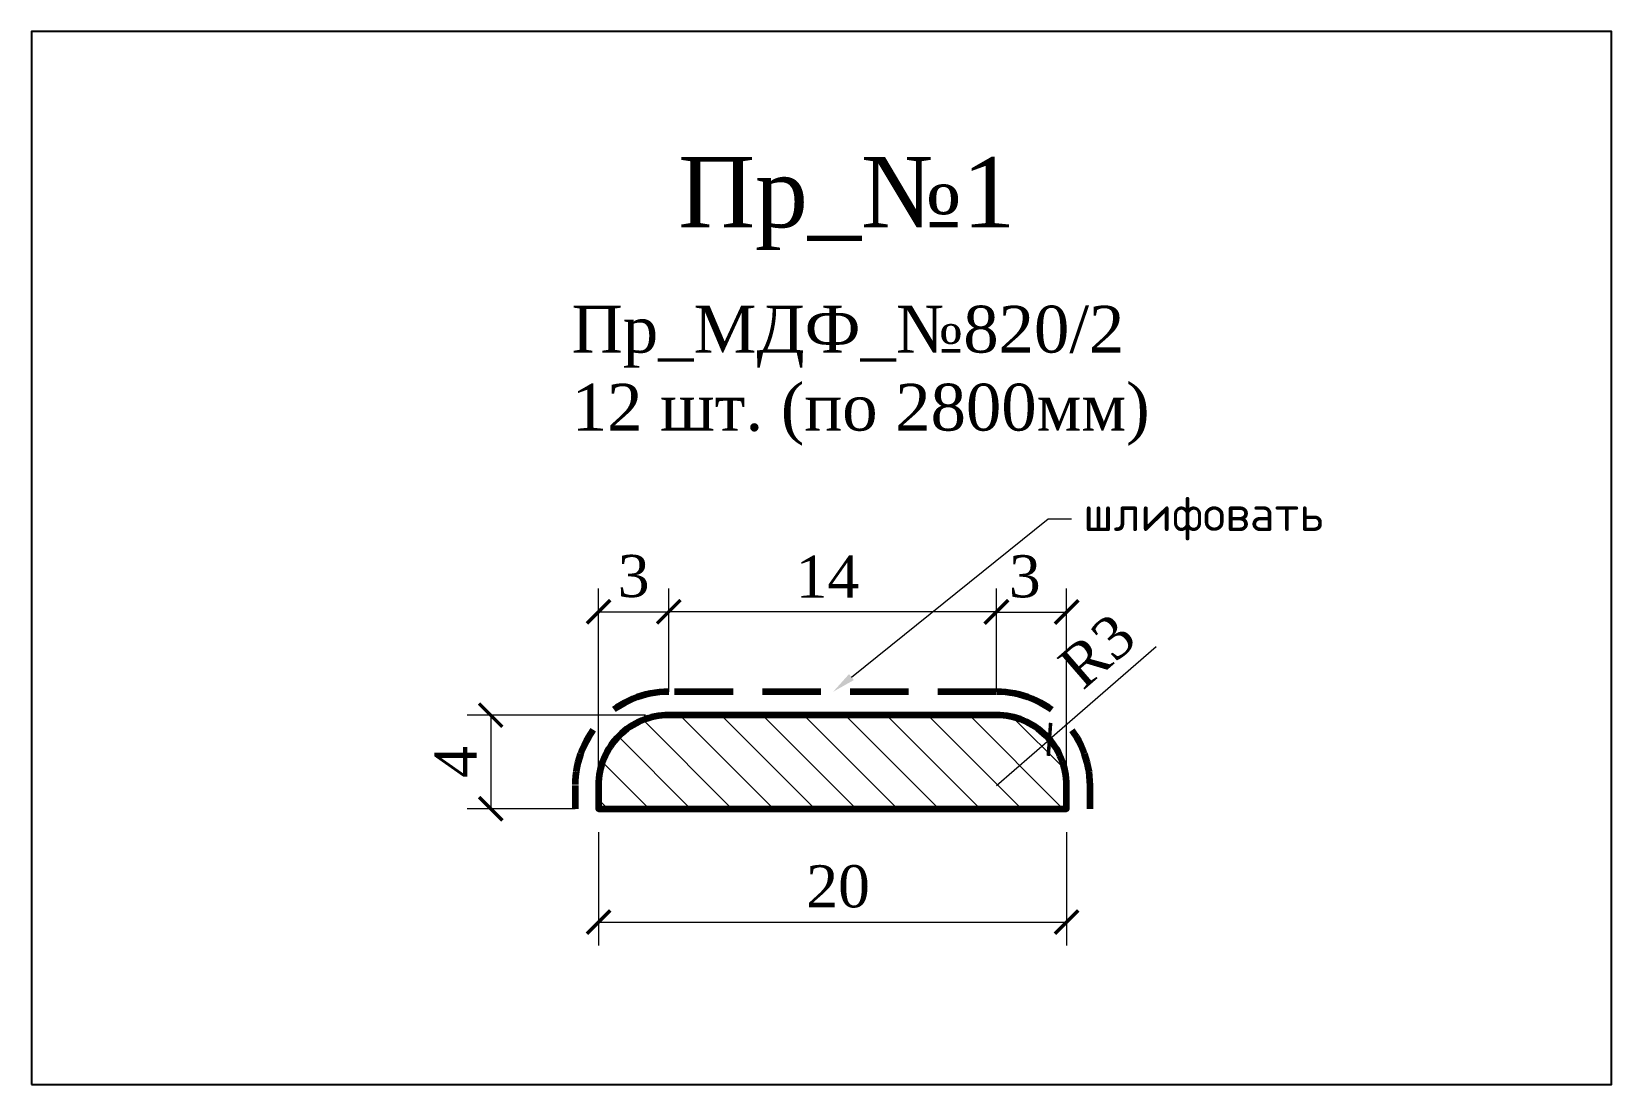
# Model space of a CAD drawing. Header units: millimetres. Extents: x 305205.4 to 305272.9, y -92336.9 to -92291.9.
import ezdxf
from ezdxf import colors
from ezdxf.entities.mleader import LeaderData, LeaderLine
from ezdxf.math import Vec2, Vec3

# ---------------------------------------------------------------- set-up
doc = ezdxf.new("R2010")
doc.units = ezdxf.units.MM
doc.header["$MEASUREMENT"] = 0
doc.linetypes.add('HIDDEN', pattern=[0.375, 0.25, -0.125])
doc.layers.add('Outside panel', color=7, linetype='Continuous', lineweight=18, true_color=0x7f5e57)
for name, color, linetype, lineweight in [('линия 15', 7, 'Continuous', 15), ('линия 50', 1, 'Continuous', 211), ('служебный слой РАЗМЕРЫ', 7, 'Continuous', 9)]:
    doc.layers.add(name, color=color, linetype=linetype, lineweight=lineweight)
doc.layers.add('размеры в модели', color=7, linetype='Continuous')
doc.styles.add('ELECT', font='times.ttf')
doc.styles.get("Standard").update_dxf_attribs({"font": 'times.ttf'})
doc.styles.add('ЕСКД профили текст', font='isocpeur.ttf')
doc.dimstyles.new('M_1', dxfattribs={"dimtxt": 1.8, "dimasz": 1, "dimexe": 1, "dimexo": 1, "dimgap": 0.6, "dimtad": 1, "dimdec": 0, "dimdsep": 46, "dimtxsty": 'Standard', "dimblk": 'ARCHTICK', "dimcen": -5, "dimclrd": 7, "dimclre": 7, "dimclrt": 7, "dimadec": 0, "dimazin": 0, "dimtfac": 1, "dimtdec": 0, "dimtmove": 0, "dimatfit": 3, "dimfxl": 1, "dimtolj": 1, "dimtzin": 0, "dimlwd": 5, "dimlwe": 5, "dimarcsym": 0})

# ---------------------------------------------------------------- blocks, each defined once
blk = doc.blocks.new('_ArchTick')
at = {"color": 0, "linetype": 'ByBlock', "const_width": 0.15}
blk.add_lwpolyline([(-0.5, -0.5), (0.5, 0.5)], dxfattribs=at)
blk = doc.blocks.new('*D7')
at = {"layer": 'Defpoints', "color": 0, "ltscale": 1000, "transparency": 16777216}
for p in [(305249.606, -92316.683), (305246.606, -92321.092), (305249.606, -92325.092)]:
    blk.add_point(p, dxfattribs=at)
at = {"layer": 'линия 15', "color": 7, "lineweight": 5, "ltscale": 1000, "transparency": 16777216}
for p, q in [((305246.606, -92320.092), (305246.606, -92315.683)), ((305249.606, -92324.092), (305249.606, -92315.683)), ((305246.606, -92316.683), (305249.606, -92316.683))]:
    blk.add_line(p, q, dxfattribs=at)
at = {"layer": 'линия 15', "color": 7, "lineweight": 5, "ltscale": 1000, "transparency": 16777216, "rotation": 180}
blk.add_blockref('_ArchTick', (305246.606, -92316.683), dxfattribs=at)
at = {"layer": 'линия 15', "color": 7, "lineweight": 5, "ltscale": 1000, "transparency": 16777216}
blk.add_blockref('_ArchTick', (305249.606, -92316.683), dxfattribs=at)
at = {"layer": 'линия 15', "color": 7, "ltscale": 1000, "transparency": 16777216, "insert": (305247.818, -92315.168), "char_height": 1.8, "attachment_point": 5}
blk.add_mtext('\\A1;3', dxfattribs=at)
blk = doc.blocks.new('*D6')
at = {"layer": 'Defpoints', "color": 0, "ltscale": 1000, "transparency": 16777216}
for p in [(305232.606, -92316.671), (305232.606, -92321.092), (305229.606, -92325.092)]:
    blk.add_point(p, dxfattribs=at)
at = {"layer": 'линия 15', "color": 7, "lineweight": 5, "ltscale": 1000, "transparency": 16777216}
for p, q in [((305229.606, -92324.092), (305229.606, -92315.671)), ((305232.606, -92320.092), (305232.606, -92315.671)), ((305229.606, -92316.671), (305232.606, -92316.671))]:
    blk.add_line(p, q, dxfattribs=at)
at = {"layer": 'линия 15', "color": 7, "lineweight": 5, "ltscale": 1000, "transparency": 16777216, "rotation": 180}
blk.add_blockref('_ArchTick', (305229.606, -92316.671), dxfattribs=at)
at = {"layer": 'линия 15', "color": 7, "lineweight": 5, "ltscale": 1000, "transparency": 16777216}
blk.add_blockref('_ArchTick', (305232.606, -92316.671), dxfattribs=at)
at = {"layer": 'линия 15', "color": 7, "ltscale": 1000, "transparency": 16777216, "insert": (305231.106, -92315.155), "char_height": 1.8, "attachment_point": 5}
blk.add_mtext('\\A1;3', dxfattribs=at)
blk = doc.blocks.new('*D5')
at = {"layer": 'Defpoints', "color": 0, "ltscale": 1000, "transparency": 16777216}
for p in [(305232.606, -92316.671), (305232.606, -92321.092), (305246.606, -92321.092)]:
    blk.add_point(p, dxfattribs=at)
at = {"layer": 'размеры в модели', "color": 7, "lineweight": 5, "ltscale": 1000, "transparency": 16777216}
for p, q in [((305232.606, -92320.092), (305232.606, -92315.671)), ((305246.606, -92320.092), (305246.606, -92315.671)), ((305246.606, -92316.671), (305232.606, -92316.671))]:
    blk.add_line(p, q, dxfattribs=at)
at = {"layer": 'размеры в модели', "color": 7, "lineweight": 5, "ltscale": 1000, "transparency": 16777216, "rotation": 180}
blk.add_blockref('_ArchTick', (305232.606, -92316.671), dxfattribs=at)
at = {"layer": 'размеры в модели', "color": 7, "lineweight": 5, "ltscale": 1000, "transparency": 16777216}
blk.add_blockref('_ArchTick', (305246.606, -92316.671), dxfattribs=at)
at = {"layer": 'размеры в модели', "color": 7, "ltscale": 1000, "transparency": 16777216, "insert": (305239.386, -92315.171), "char_height": 1.8, "attachment_point": 5}
blk.add_mtext('\\A1;14', dxfattribs=at)
blk = doc.blocks.new('*D4')
at = {"layer": 'Defpoints', "color": 0, "ltscale": 1000, "transparency": 16777216}
for p in [(305248.872, -92322.126), (305246.606, -92324.092)]:
    blk.add_point(p, dxfattribs=at)
at = {"layer": 'размеры в модели', "color": 7, "lineweight": 5, "ltscale": 1000, "transparency": 16777216}
for p in [(305253.432, -92318.172), (305246.606, -92324.092)]:
    blk.add_line(p, (305248.872, -92322.126), dxfattribs=at)
at = {"layer": 'размеры в модели', "color": 7, "lineweight": 5, "ltscale": 1000, "transparency": 16777216, "rotation": 220.9308854909262}
blk.add_blockref('_ArchTick', (305248.872, -92322.126), dxfattribs=at)
at = {"layer": 'размеры в модели', "color": 7, "ltscale": 1000, "transparency": 16777216, "insert": (305250.915, -92318.349), "char_height": 1.8, "attachment_point": 5, "rotation": 40.93089}
blk.add_mtext('\\A1;R3', dxfattribs=at)
blk = doc.blocks.new('*D3')
at = {"layer": 'Defpoints', "color": 0, "ltscale": 1000, "transparency": 16777216}
for p in [(305229.606, -92325.092), (305249.606, -92325.092), (305249.606, -92329.936)]:
    blk.add_point(p, dxfattribs=at)
at = {"layer": 'размеры в модели', "color": 7, "lineweight": 5, "ltscale": 1000, "transparency": 16777216}
for p, q in [((305229.606, -92326.092), (305229.606, -92330.936)), ((305249.606, -92326.092), (305249.606, -92330.936)), ((305229.606, -92329.936), (305249.606, -92329.936))]:
    blk.add_line(p, q, dxfattribs=at)
at = {"layer": 'размеры в модели', "color": 7, "lineweight": 5, "ltscale": 1000, "transparency": 16777216, "rotation": 180}
blk.add_blockref('_ArchTick', (305229.606, -92329.936), dxfattribs=at)
at = {"layer": 'размеры в модели', "color": 7, "lineweight": 5, "ltscale": 1000, "transparency": 16777216}
blk.add_blockref('_ArchTick', (305249.606, -92329.936), dxfattribs=at)
at = {"layer": 'размеры в модели', "color": 7, "ltscale": 1000, "transparency": 16777216, "insert": (305239.842, -92328.42), "char_height": 1.8, "attachment_point": 5}
blk.add_mtext('\\A1;20', dxfattribs=at)
blk = doc.blocks.new('*D2')
at = {"layer": 'Defpoints', "color": 0, "ltscale": 1000, "transparency": 16777216}
for p in [(305232.606, -92321.092), (305224.997, -92325.092), (305229.606, -92325.092)]:
    blk.add_point(p, dxfattribs=at)
at = {"layer": 'размеры в модели', "color": 7, "lineweight": 5, "ltscale": 1000, "transparency": 16777216}
for p, q in [((305231.606, -92321.092), (305223.997, -92321.092)), ((305224.997, -92321.092), (305224.997, -92325.092)), ((305228.606, -92325.092), (305223.997, -92325.092))]:
    blk.add_line(p, q, dxfattribs=at)
for p, rotation in [((305224.997, -92321.092), 90), ((305224.997, -92325.092), 270)]:
    blk.add_blockref('_ArchTick', p, dxfattribs=dict(at, rotation=rotation))
at = {"layer": 'размеры в модели', "color": 7, "ltscale": 1000, "transparency": 16777216, "insert": (305223.497, -92323.092), "char_height": 1.8, "attachment_point": 5, "rotation": 90}
blk.add_mtext('\\A1;4', dxfattribs=at)

msp = doc.modelspace()

# ---------------------------------------------------------------- hatches: boundary and pattern name
at = {"layer": 'Outside panel', "ltscale": 1000}
h = msp.add_hatch(dxfattribs=at)
h.set_pattern_fill('ANSI31', color=256, scale=10, angle=90)
h.set_pattern_definition([(135, (-5603.6702, 679.0332), (-0.8838834765, -0.8838834765), [])])
edge = h.paths.add_edge_path()
edge.add_line((305246.606, -92321.092), (305232.606, -92321.092))
edge.add_arc((305232.606, -92324.092), 3, 90, 180)
edge.add_line((305229.606, -92324.092), (305229.606, -92325.092))
edge.add_line((305229.606, -92325.092), (305249.606, -92325.092))
edge.add_line((305249.606, -92325.092), (305249.606, -92324.092))
edge.add_arc((305246.606, -92324.092), 3, 360, 450)

# ---------------------------------------------------------------- linework, layer by layer
at = {"color": 6, "ltscale": 1000}
msp.add_lwpolyline([(305205.382, -92336.874), (305272.882, -92336.874), (305272.882, -92291.874), (305205.382, -92291.874)], close=True, dxfattribs=at)
at = {"layer": 'линия 50', "color": 1, "linetype": 'HIDDEN', "ltscale": 10, "true_color": 0xff0909}
msp.add_lwpolyline([(305250.606, -92325.092), (305250.606, -92324.092, 0.414214), (305246.606, -92320.092), (305232.606, -92320.092, 0.414214), (305228.606, -92324.092), (305228.606, -92325.092)], format="xyb", dxfattribs=at)
at = {"layer": 'линия 50', "color": 7}
msp.add_lwpolyline([(305246.606, -92321.092), (305232.606, -92321.092, 0.414214), (305229.606, -92324.092), (305229.606, -92325.092), (305249.606, -92325.092), (305249.606, -92324.092, 0.414214)], format="xyb", close=True, dxfattribs=at)

# ---------------------------------------------------------------- texts
at = {"color": 5, "ltscale": 1000, "style": 'ELECT'}
msp.add_text('Пр_№1', height=3, dxfattribs=at).set_placement((305233.017, -92300.238))
at = {"color": 7, "ltscale": 1000, "insert": (305228.463, -92303.594), "char_height": 2, "attachment_point": 1, "style": 'ELECT'}
msp.add_mtext('Пр_МДФ_№820/2\\P12 шт. (по 2800мм)', dxfattribs=at)

# ---------------------------------------------------------------- dimensions: what is measured, and where the dimension line sits
at = {"layer": 'линия 15', "color": 5, "ltscale": 1000}
for base, p1, p2, picture, middle in [((305232.606, -92316.671), (305229.606, -92325.092), (305232.606, -92321.092), '*D6', (305231.106, -92316.671)), ((305249.606, -92316.683), (305246.606, -92321.092), (305249.606, -92325.092), '*D7', (305247.818, -92316.683))]:
    dim = msp.add_linear_dim(base=base, p1=p1, p2=p2, dimstyle='M_1', dxfattribs=at)
    dim.commit()
    dim.dimension.update_dxf_attribs({"geometry": picture, "text_midpoint": middle, "dimtype": 128})
at = {"layer": 'размеры в модели', "color": 5, "ltscale": 1000}
dim = msp.add_linear_dim(base=(305232.606, -92316.671), p1=(305246.606, -92321.092), p2=(305232.606, -92321.092), dimstyle='M_1', dxfattribs=at)
dim.commit()
dim.dimension.update_dxf_attribs({"geometry": '*D5', "text_midpoint": (305239.386, -92316.671), "dimtype": 128})
dim = msp.add_radius_dim(center=(305246.606, -92324.092), mpoint=(305248.872, -92322.126), dimstyle='M_1', dxfattribs=at)
dim.commit()
dim.dimension.update_dxf_attribs({"geometry": '*D4', "text_midpoint": (305250.915, -92318.349)})
at = {"layer": 'размеры в модели', "color": 0, "ltscale": 1000}
dim = msp.add_linear_dim(base=(305224.997, -92325.092), p1=(305232.606, -92321.092), p2=(305229.606, -92325.092), angle=90, dimstyle='M_1', dxfattribs=at)
dim.commit()
dim.dimension.update_dxf_attribs({"geometry": '*D2', "text_midpoint": (305223.497, -92323.092)})
dim = msp.add_linear_dim(base=(305249.606, -92329.936), p1=(305229.606, -92325.092), p2=(305249.606, -92325.092), dimstyle='M_1', dxfattribs=at)
dim.commit()
dim.dimension.update_dxf_attribs({"geometry": '*D3', "text_midpoint": (305239.842, -92329.936), "dimtype": 128})

# ---------------------------------------------------------------- leaders
at = {"layer": 'служебный слой РАЗМЕРЫ'}
ml = msp.add_multileader_mtext('Standard', dxfattribs=at)
ml.set_content('\\A1;шлифовать', color=256, style='ЕСКД профили текст')
ml.set_leader_properties(color=256, linetype='ByLayer', lineweight=-1)
ml.build(insert=Vec2(0, 0))
ml.multileader.update_dxf_attribs({"dogleg_length": 1, "arrow_head_size": 1})
ctx = ml.context
ctx.base_point, ctx.char_height, ctx.arrow_head_size, ctx.landing_gap_size, ctx.plane_origin = Vec3(305249.816, -92312.696), 1.5, 1, 0.5, Vec3(305268.851, -92281.841)
notes = []
notes.append((ctx, [(1, (1, 1, 0), (305248.816, -92312.696), (1, 0), 1, [(0, [(305239.633, -92320.089)], 0, [])])]))
ctx.mtext.insert, ctx.mtext.flow_direction = Vec3(305250.316, -92311.721), 5
for ctx, leaders in notes:
    for number, flags, end, landing, length, lines in leaders:
        leader = LeaderData()
        leader.index, (leader.has_last_leader_line, leader.has_dogleg_vector, leader.attachment_direction) = number, flags
        leader.last_leader_point, leader.dogleg_vector, leader.dogleg_length = Vec3(end), Vec3(landing), length
        for number, points, colour, breaks in lines:
            line = LeaderLine()
            line.index, line.vertices, line.color, line.breaks = number, Vec3.list(points), colors.encode_raw_color(colour), breaks
            leader.lines.append(line)
        ctx.leaders.append(leader)

doc.saveas('drawing.dxf')
